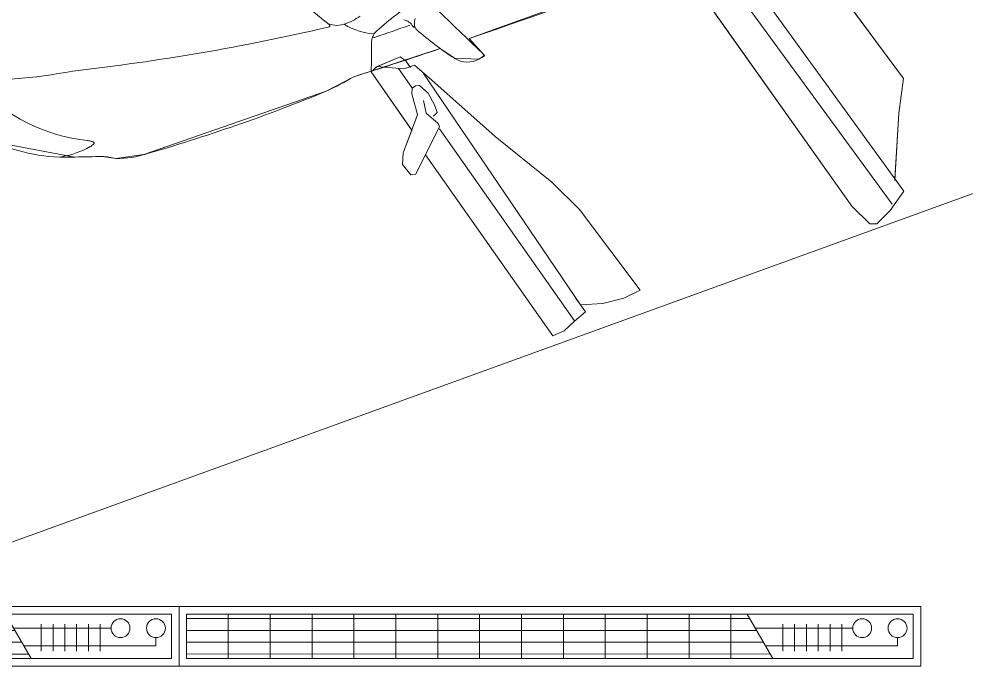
# Model space of a CAD drawing. Extents: x -1439 to 23780, y -1362 to 4476.
# Drawn here: x 8863.5 to 9182.8, y 365 to 583 of the extents above; entities that cross this region are included whole.
import ezdxf

# ---------------------------------------------------------------- set-up
doc = ezdxf.new("R2010")
doc.units = 0
doc.header["$MEASUREMENT"] = 0
doc.layers.get('0').update_dxf_attribs({"color": 9, "lineweight": 9})
for name, color, linetype, lineweight in [('Audi$0$04', 8, 'Continuous', 9), ('Audi$0$06D', 8, 'Continuous', 9), ('Audi$0$32', 8, 'Continuous', 9)]:
    doc.layers.add(name, color=color, linetype=linetype, lineweight=lineweight)

# ---------------------------------------------------------------- blocks, each defined once
blk = doc.blocks.new('Audi$0$p-konvektor_audi')
for p, q in [((250, 89.48), (0, 89.47)), ((250, 89.47), (0, 89.48)), ((0, 89.48), (0, 69.47)), ((250, 69.47), (250, 89.47)), ((16.61, 71.95), (16.6, 86.99)), ((30.73, 71.95), (30.72, 86.99)), ((44.85, 71.95), (44.84, 86.99)), ((58.96, 71.95), (58.96, 86.99)), ((73.08, 71.95), (73.08, 86.99)), ((87.2, 71.95), (87.2, 86.99)), ((101.32, 71.95), (101.32, 86.99)), ((115.44, 71.95), (115.44, 86.99)), ((129.56, 71.95), (129.56, 86.99)), ((143.68, 71.95), (143.68, 86.98)), ((157.8, 71.95), (157.8, 86.98)), ((171.92, 71.94), (171.92, 86.98)), ((186.04, 71.94), (186.04, 86.98)), ((191.48, 71.95), (200.19, 86.99)), ((199.29, 85.44), (2.49, 85.42)), ((203.55, 84.5), (203.55, 75.36)), ((207.52, 84.5), (207.52, 75.36)), ((211.5, 84.5), (211.5, 75.36)), ((215.48, 84.5), (215.48, 75.36)), ((219.45, 84.5), (219.45, 75.36)), ((223.43, 84.5), (223.43, 75.36)), ((196.99, 81.46), (2.49, 81.45)), ((242.21, 82.69), (197.7, 82.69)), ((242.21, 79.91), (242.21, 82.69)), ((194.68, 77.48), (2.49, 77.47)), ((227.1, 76.72), (194.25, 76.73)), ((192.38, 73.51), (2.49, 73.49)), ((0, 69.47), (250, 69.47))]:
    blk.add_line(p, q)
for points in [[(250, 89.47), (0, 89.47), (0, 69.47), (250, 69.47)], [(247.51, 86.99), (247.51, 71.95), (2.49, 71.95), (2.49, 86.99)]]:
    blk.add_lwpolyline(points, close=True)
for centre in [(230.28, 76.72), (242.21, 76.72)]:
    blk.add_circle(centre, 3.18)
blk = doc.blocks.new('Audi$0$Group-321-1')
at = {"lineweight": 0}
blk.add_lwpolyline([(384782.8143, 69370.9298), (384782.099, 69369.5315), (384782.0492, 69369.5901), (384782.0346, 69369.5732), (384782.0266, 69369.4913), (384782.053, 69369.4394), (384781.9224, 69369.1627), (384781.8618, 69369.0762), (384781.5727, 69368.4935), (384781.5478, 69368.4017), (384781.5488, 69368.3546), (384781.5351, 69368.2638), (384781.5515, 69367.9843)], dxfattribs=at)
for centre, radius, start, end in [((384822.9409, 69349.5203), 45.4809, 151.91783, 153.89663), ((384782.1495, 69369.4974), 0.1377, 137.1664, 146.6022), ((384782.0988, 69369.5256), 0.08, 143.4719, 205.3483), ((384967.4628, 69508.0027), 231.379, 216.741616, 216.794011), ((384782.9196, 69369.9112), 0.9868, 205.182, 214.4777), ((384795.1786, 69363.075), 14.5872, 154.13193, 155.3338), ((384782.1239, 69369.3634), 0.0209, 210.1338, 261.901), ((384782.122, 69369.3451), 0.00941, 178.2704, 230.3207), ((384782.0852, 69369.2999), 0.0489, 5.7791, 50.9893), ((384782.1316, 69369.3958), 0.0541, 258.6932, 282.7156), ((384791.1445, 69364.8055), 10.0957, 153.3898, 154.10666), ((384781.4441, 69369.9694), 0.9862, 309.9162, 319.8631), ((384781.8012, 69367.5574), 1.667, 81.8864, 84.9423), ((384782.0501, 69369.2603), 0.0543, 255.4486, 293.8595), ((384782.0653, 69369.2123), 0.00351, 147.6525, 275.8013), ((384782.3152, 69369.2019), 0.2415, 178.3112, 202.8017), ((384782.0803, 69369.2075), 0.00659, 121.6403, 166.7715), ((384783.0277, 69368.3243), 1.3873, 142.8163, 147.1796), ((384782.2724, 69369.0259), 0.196, 137.8698, 155.4348), ((384782.1584, 69369.074), 0.0723, 153.7582, 202.5543), ((384787.0532, 69366.1374), 5.9654, 150.48594, 156.73647), ((384789.1281, 69366.4456), 7.5187, 159.68697, 166.35156), ((384782.0818, 69369.0554), 0.00481, 20.9384, 175.9317), ((384782.8576, 69369.5029), 0.8909, 210.0252, 235.5657), ((384781.8971, 69368.3577), 0.3521, 155.6746, 172.8272), ((384781.2507, 69368.3722), 0.2986, 356.6067, 5.6602), ((384764.3472, 69370.8859), 17.3868, 351.32617, 351.63129), ((384781.6108, 69368.2877), 0.0411, 126.4313, 146.9765), ((384781.5894, 69368.3179), 0.00398, 74.7912, 133.7856), ((384781.5845, 69368.3135), 0.0102, 1.6376, 54.3963), ((384781.8007, 69368.141), 0.2809, 142.998, 163.907), ((384781.5006, 69368.3013), 0.0949, 358.817, 7.3839), ((384782.2012, 69368.2894), 0.6058, 179.0659, 219.4798), ((384782.1373, 69368.159), 0.6112, 170.0439, 196.5991), ((384783.574, 69367.6511), 1.8423, 162.0199, 174.3284)]:
    blk.add_arc(centre, radius, start, end, dxfattribs=at)
blk = doc.blocks.new('Audi$0$Group-322-1')
for p, q in [((384781.331, 69370.2105), (384781.2966, 69370.1597)), ((384781.5743, 69369.9737), (384781.331, 69370.2105)), ((384781.2966, 69370.1597), (384781.2703, 69370.0916)), ((384781.2703, 69370.0916), (384781.2557, 69370.0172)), ((384781.2352, 69370.0373), (384781.1991, 69370.0045)), ((384781.2557, 69370.0172), (384781.2352, 69370.0373)), ((384781.9623, 69369.3941), (384781.2557, 69370.0169)), ((384781.2557, 69370.0169), (384781.2754, 69369.9991)), ((384781.1991, 69370.0045), (384781.1619, 69369.9731)), ((384781.784, 69369.4706), (384781.1997, 69370.004)), ((384781.1619, 69369.9731), (384781.1407, 69369.9383)), ((384781.6545, 69369.8691), (384781.5743, 69369.9737)), ((384781.1407, 69369.9383), (384781.6919, 69369.4347)), ((384781.7823, 69369.6607), (384781.6545, 69369.8691)), ((384781.9441, 69369.4245), (384781.7823, 69369.6607)), ((384781.6228, 69369.4109), (384781.7921, 69369.4695)), ((384781.7921, 69369.4695), (384781.8013, 69369.4647)), ((384781.8013, 69369.4647), (384781.8317, 69369.4193)), ((384781.8241, 69369.4453), (384781.8377, 69369.4563)), ((384781.8377, 69369.4563), (384781.862, 69369.4435)), ((384781.862, 69369.4435), (384781.8993, 69369.4183)), ((384781.6183, 69369.395), (384781.6228, 69369.4109)), ((384781.8317, 69369.4193), (384781.8727, 69369.4049)), ((384781.8993, 69369.4183), (384781.9205, 69369.3851)), ((384781.9863, 69369.3597), (384781.9441, 69369.4245)), ((384781.6494, 69369.3621), (384781.6183, 69369.395)), ((384781.7937, 69369.3845), (384781.6889, 69369.3595)), ((384781.7664, 69369.3807), (384781.9464, 69369.2177)), ((384781.8226, 69369.3912), (384781.7937, 69369.3845)), ((384781.8894, 69369.3631), (384781.8226, 69369.3912)), ((384781.9175, 69369.372), (384781.9084, 69369.3622)), ((384781.9205, 69369.3851), (384781.9175, 69369.372)), ((384781.6889, 69369.3595), (384781.6494, 69369.3621)), ((384781.9084, 69369.3622), (384781.8894, 69369.3631)), ((384781.9692, 69369.3081), (384781.9114, 69369.3606)), ((384781.97, 69369.3257), (384781.9863, 69369.3597)), ((384781.9978, 69369.329), (384781.9767, 69369.3483)), ((384781.9625, 69369.2298), (384782.008, 69369.3088)), ((384781.9659, 69369.2362), (384781.97, 69369.3257)), ((384782.008, 69369.3088), (384781.9978, 69369.329))]:
    blk.add_line(p, q)
blk.add_lwpolyline([(384781.331, 69370.2105), (384781.5743, 69369.9737), (384781.6545, 69369.8691), (384781.7823, 69369.6607), (384781.9441, 69369.4245), (384781.9863, 69369.3597), (384781.9796, 69369.3457), (384781.9978, 69369.329), (384782.008, 69369.3088), (384781.9659, 69369.2362), (384781.9464, 69369.2177), (384781.7687, 69369.3785), (384781.6889, 69369.3595), (384781.6494, 69369.3621), (384781.6183, 69369.395), (384781.6228, 69369.4109), (384781.6919, 69369.4347), (384781.1407, 69369.9383), (384781.1619, 69369.9731), (384781.1991, 69370.0045), (384781.2352, 69370.0373), (384781.2557, 69370.0169), (384781.2703, 69370.0916), (384781.2966, 69370.1597)], close=True)
blk = doc.blocks.new('Audi$0$Group-324-1')
for p, q in [((384781.7733, 69371.0498), (384781.7031, 69371.0121)), ((384782.5366, 69370.3335), (384781.7733, 69371.0498)), ((384781.7031, 69371.0121), (384781.6524, 69370.9735)), ((384782.4941, 69370.2883), (384781.7252, 69371.016)), ((384781.8057, 69371.015), (384782.0321, 69370.9999)), ((384782.0321, 69370.9999), (384782.1497, 69371.0007)), ((384782.1497, 69371.0007), (384782.6141, 69370.5571)), ((384781.6524, 69370.9735), (384781.6499, 69370.9499)), ((384781.6499, 69370.9499), (384781.7011, 69370.8824)), ((384781.7011, 69370.8824), (384782.4371, 69370.2063)), ((384782.6141, 69370.5571), (384782.5545, 69370.4624)), ((384782.5545, 69370.4624), (384782.5076, 69370.3596))]:
    blk.add_line(p, q)
blk.add_lwpolyline([(384782.6141, 69370.5571), (384782.1497, 69371.0007), (384782.0321, 69370.9999), (384781.8107, 69371.0146), (384781.7733, 69371.0498), (384781.7031, 69371.0121), (384781.6524, 69370.9735), (384781.6499, 69370.9499), (384781.7011, 69370.8824), (384782.4371, 69370.2063), (384782.5131, 69370.3555), (384782.5079, 69370.3604), (384782.5545, 69370.4624)], close=True)
blk = doc.blocks.new('Audi$0$p-audi_arac')
at = {"layer": 'Audi$0$06D', "lineweight": 0, "flags": 128}
blk.add_lwpolyline([(695.6, 0.8), (-4.4, 0.8), (-4.4, 400.8), (695.6, 400.8)], close=True, dxfattribs=at)
at = {"xscale": 99.99999999999999, "yscale": 99.99999999999999, "zscale": 99.99999999999999, "rotation": 117.1763778173342}
for name in ['Audi$0$Group-321-1', 'Audi$0$Group-324-1', 'Audi$0$Group-322-1']:
    blk.add_blockref(name, (23745751.03, -31061967.79), dxfattribs=at)

msp = doc.modelspace()

# ---------------------------------------------------------------- block references
at = {"layer": 'Audi$0$04', "xscale": -1, "rotation": 19.9319625242744}
msp.add_blockref('Audi$0$p-audi_arac', (9433.43, 613.51), dxfattribs=at)
at = {"layer": 'Audi$0$32', "xscale": -1, "rotation": 180}
for p in [(8667.5, 454.48), (8917.5, 454.48)]:
    msp.add_blockref('Audi$0$p-konvektor_audi', p, dxfattribs=at)

doc.saveas('drawing.dxf')
